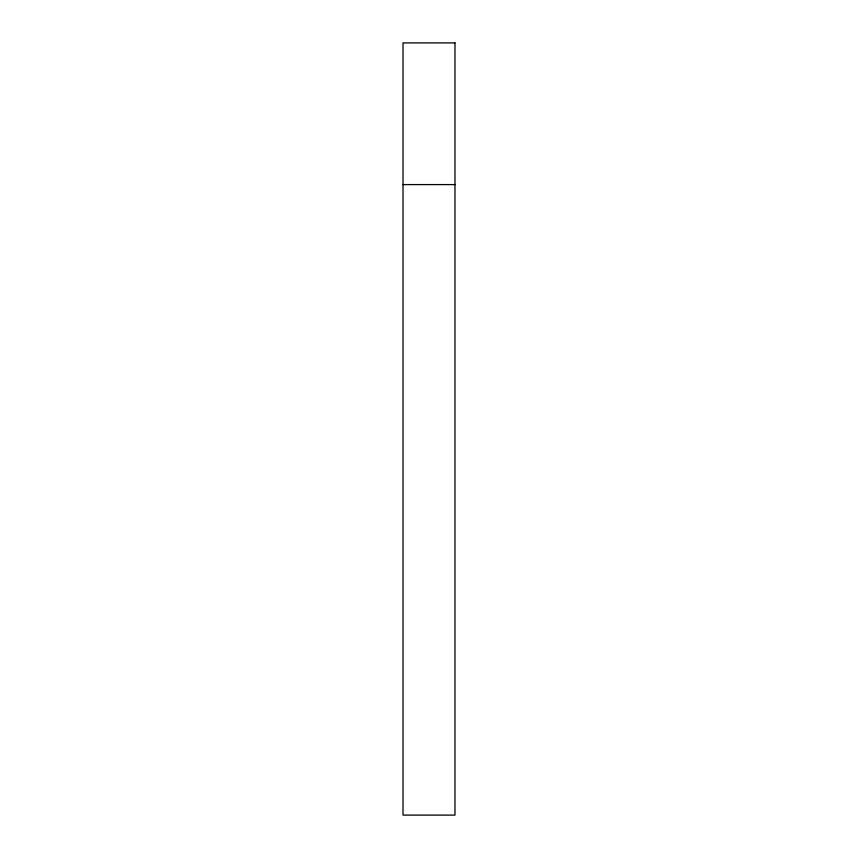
<?xml version="1.0" encoding="UTF-8"?>
<svg xmlns="http://www.w3.org/2000/svg" width="858" height="858" viewBox="0 0 858 858"><rect width="100%" height="100%" fill="white"/><g stroke="black" fill="none" stroke-linecap="round" stroke-linejoin="round"><path stroke-width="1.29" d="M403.024 184.588L454.976 184.588M454.976 42.9L403.024 42.9L403.024 815.1L454.976 815.1L454.976 42.9"/></g></svg>
